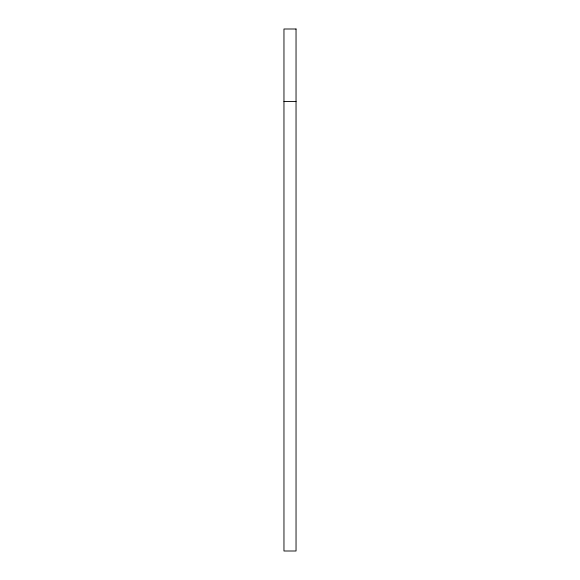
<?xml version="1.0" encoding="UTF-8"?>
<svg xmlns="http://www.w3.org/2000/svg" width="580" height="580" viewBox="0 0 580 580"><rect width="100%" height="100%" fill="white"/><g stroke="black" fill="none" stroke-linecap="round" stroke-linejoin="round"><path stroke-width="0.87" d="M283.961 101.464L296.039 101.464M296.039 29L283.961 29L283.961 551L296.039 551L296.039 29"/></g></svg>
